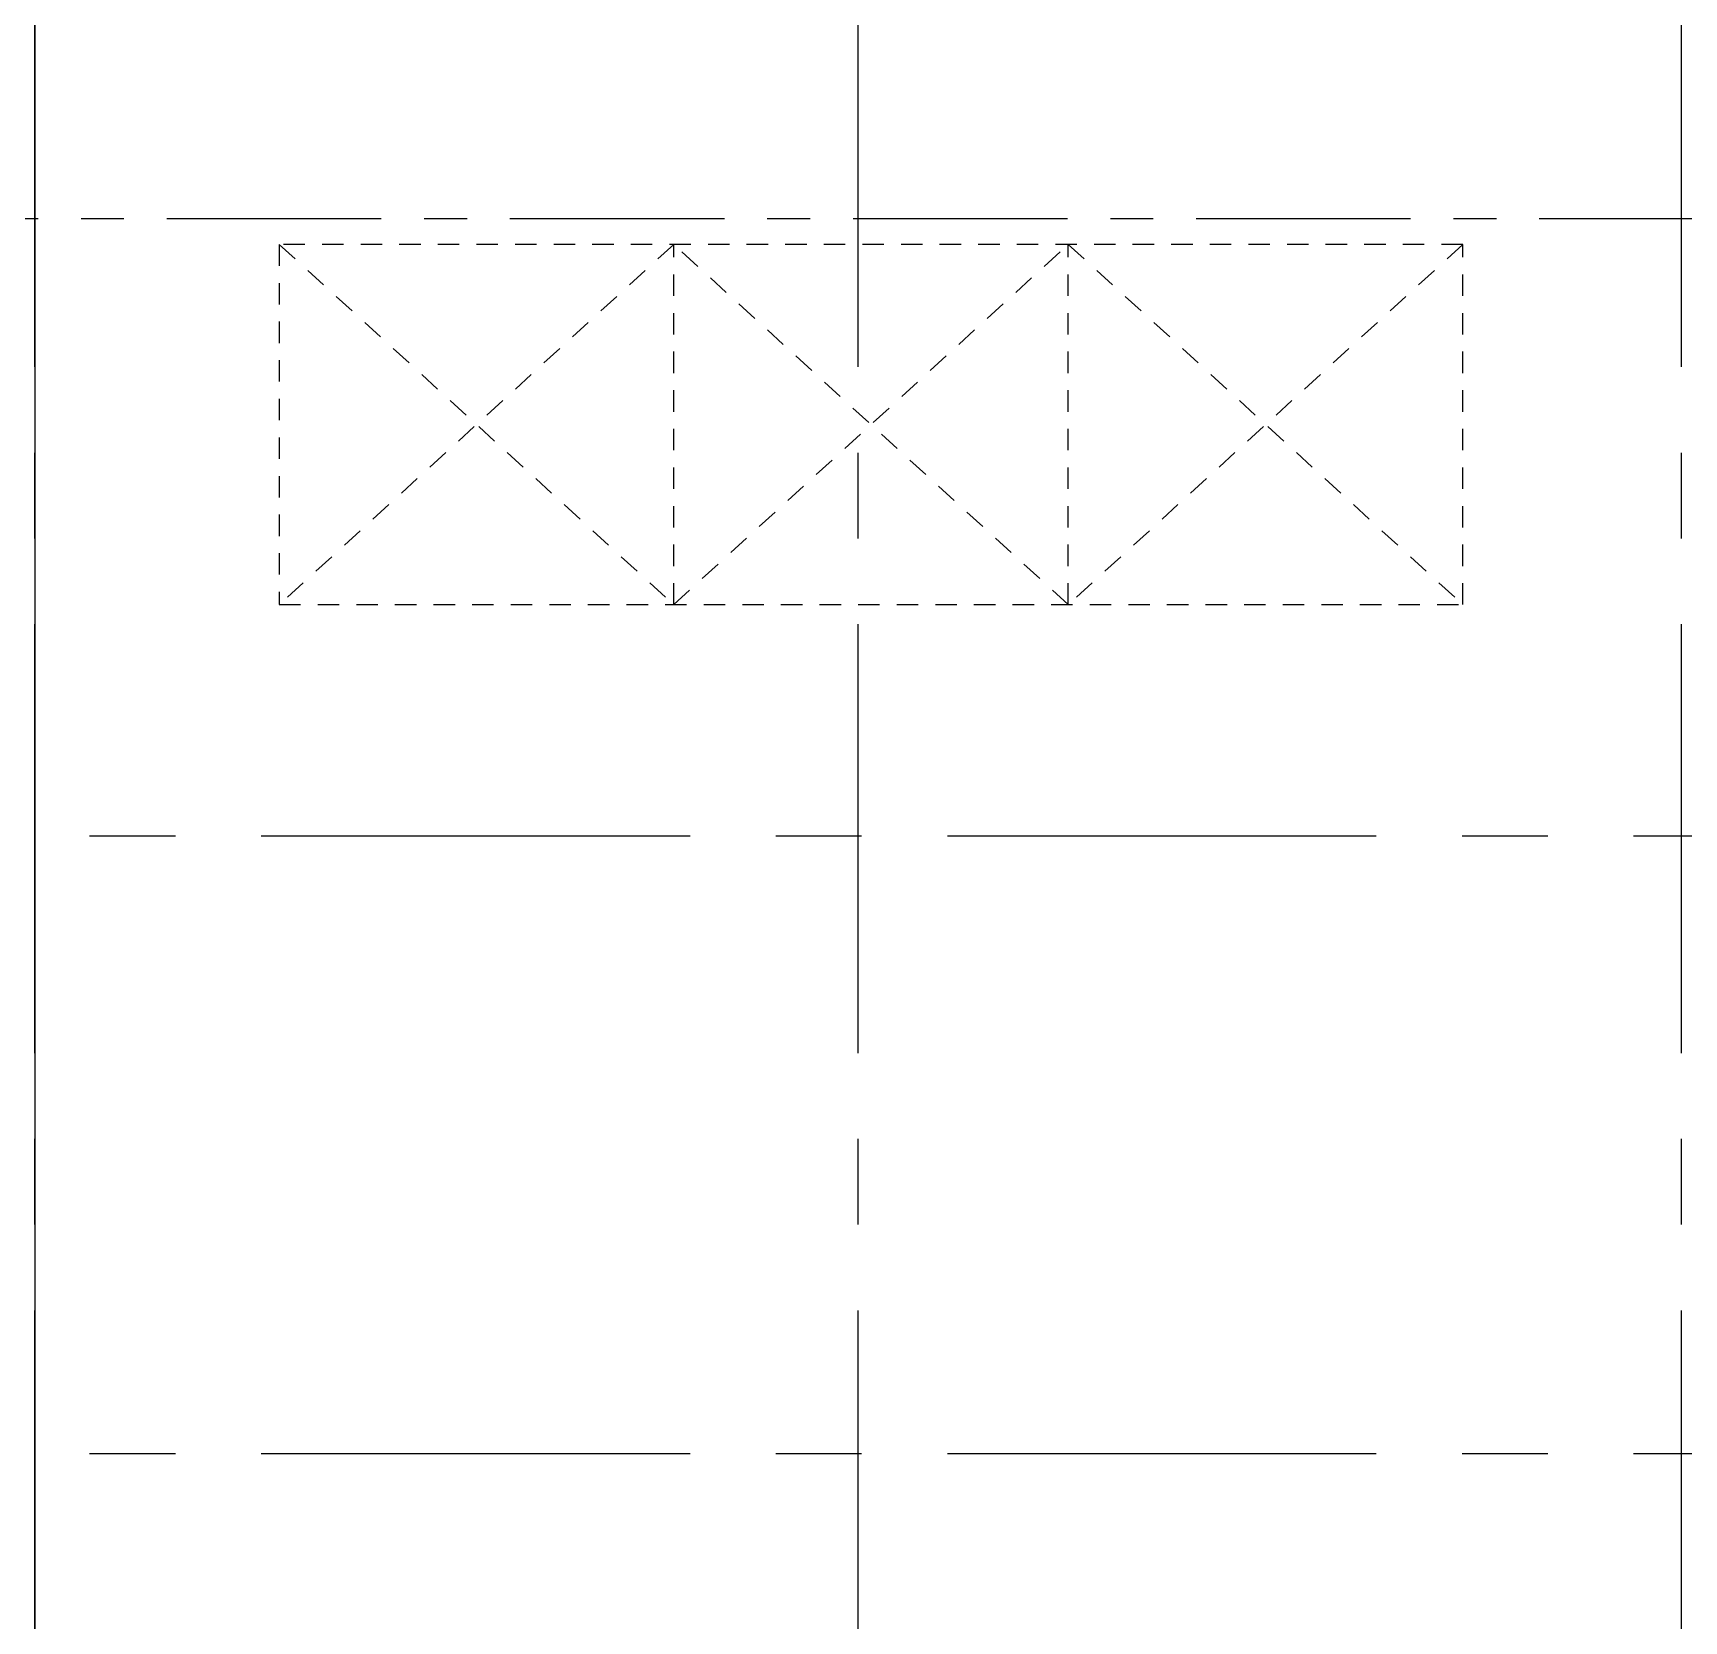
# Model space of a CAD drawing. Extents: x 417866231.7 to 417866328.5, y 43498046.7 to 43498124.2.
# Drawn here: x 417866255.25 to 417866264.87, y 43498063.41 to 43498072.67 of the extents above; entities that cross this region are included whole.
import ezdxf

# ---------------------------------------------------------------- set-up
doc = ezdxf.new("R2010")
doc.units = 0
doc.header["$MEASUREMENT"] = 0
for name, pattern in [('CENTER', [2, 1.25, -0.25, 0.25, -0.25]), ('CENTERX2', [4, 2.5, -0.5, 0.5, -0.5]), ('HIDDEN2', [0.1875, 0.125, -0.0625])]:
    doc.linetypes.add(name, pattern=pattern)
for name, color, linetype in [('AXES', 11, 'CENTERX2'), ('AXES1', 11, 'CENTER'), ('HIDDEN', 9, 'HIDDEN2'), ('ROOF', 11, 'CONTINUOUS')]:
    doc.layers.add(name, color=color, linetype=linetype)

msp = doc.modelspace()

# ---------------------------------------------------------------- linework, layer by layer
at = {"layer": 'AXES'}
for p, q in [((417866260.0586051, 43498046.72449277), (417866260.0586051, 43498123.53716789)), ((417866255.2586051, 43498046.72449277), (417866255.2586051, 43498123.18716789)), ((417866264.8586051, 43498046.72449277), (417866264.8586051, 43498123.18716789)), ((417866307.0786051, 43498067.98878641), (417866239.0386051, 43498067.98878641)), ((417866307.0786051, 43498064.38878641), (417866239.0386051, 43498064.38878641))]:
    msp.add_line(p, q, dxfattribs=at)
at = {"layer": 'AXES1'}
msp.add_line((417866297.2786051, 43498071.58878641), (417866239.0386051, 43498071.58878641), dxfattribs=at)
at = {"layer": 'HIDDEN'}
for p, q in [((417866256.6836051, 43498071.43878641), (417866258.9836051, 43498069.33878641)), ((417866258.9836051, 43498071.43878641), (417866256.6836051, 43498069.33878641)), ((417866256.6836051, 43498071.43878641), (417866256.6836051, 43498069.33878641)), ((417866263.5836051, 43498071.43878641), (417866256.6836051, 43498071.43878641)), ((417866258.9836051, 43498069.33878641), (417866258.9836051, 43498071.43878641)), ((417866258.9836051, 43498069.33878641), (417866258.9836051, 43498071.43878641)), ((417866258.9836051, 43498069.33878641), (417866261.2836051, 43498071.43878641)), ((417866261.2836051, 43498069.33878641), (417866258.9836051, 43498071.43878641)), ((417866261.2836051, 43498069.33878641), (417866261.2836051, 43498071.43878641)), ((417866261.2836051, 43498069.33878641), (417866261.2836051, 43498071.43878641)), ((417866261.2836051, 43498071.43878641), (417866263.5836051, 43498069.33878641)), ((417866263.5836051, 43498071.43878641), (417866261.2836051, 43498069.33878641)), ((417866263.5836051, 43498069.33878641), (417866263.5836051, 43498071.43878641)), ((417866256.6836051, 43498069.33878641), (417866263.5836051, 43498069.33878641))]:
    msp.add_line(p, q, dxfattribs=at)
at = {"layer": 'ROOF'}
msp.add_line((417866255.2586051, 43498074.83878641), (417866255.2586051, 43498061.18878641), dxfattribs=at)

doc.saveas('drawing.dxf')
